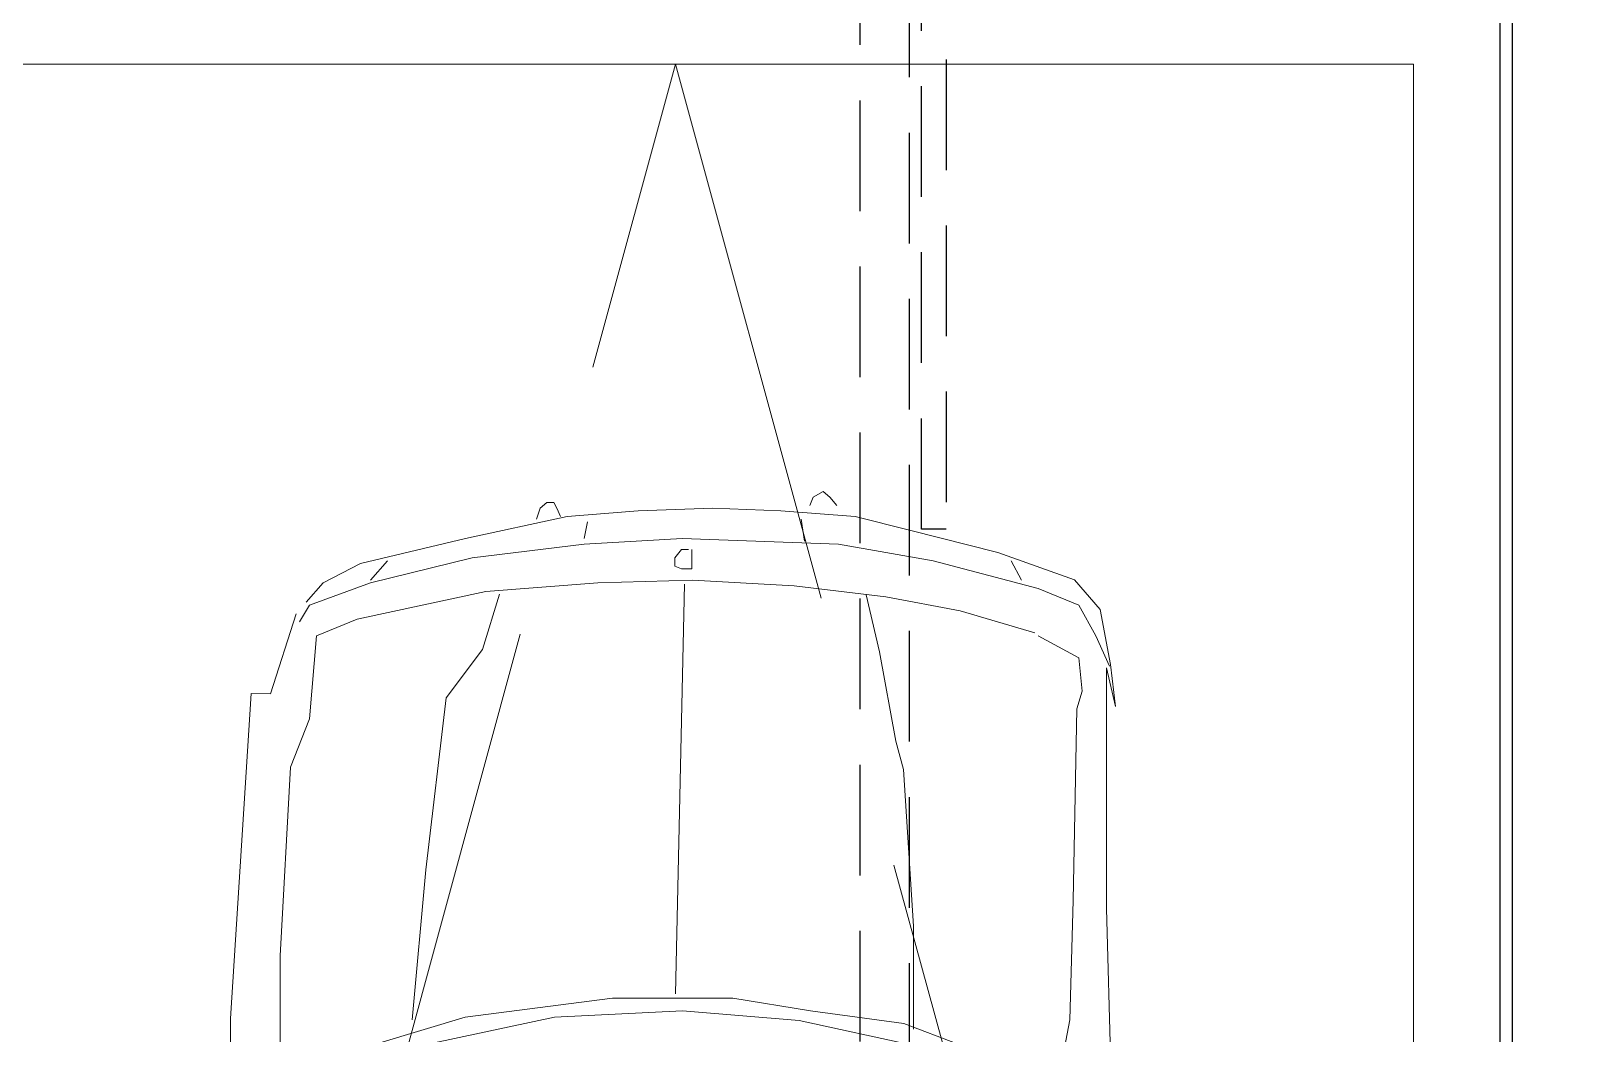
# Model space of a CAD drawing. Header units: metres. Extents: x 42 to 199, y -121 to 268.
# Drawn here: x 83.711 to 86.861, y -60.667 to -58.629 of the extents above; entities that cross this region are included whole.
import ezdxf

# ---------------------------------------------------------------- set-up
doc = ezdxf.new("R2010")
doc.units = ezdxf.units.M
doc.header["$LTSCALE"] = 0.3
doc.linetypes.add('( Hidden )', pattern=[0.375, 0.25, -0.125])
doc.linetypes.add('HIDDEN', pattern=[0.375, 0.25, -0.125])
doc.layers.get('0').update_dxf_attribs({"color": 8})
for name, color, linetype in [('A-ELEVATION 5', 8, 'Continuous'), ('A-Hidden-Above', 8, 'HIDDEN'), ('A-Wall-Full', 8, 'Continuous'), ('A-Wall-Plst', 8, 'Continuous')]:
    doc.layers.add(name, color=color, linetype=linetype)
doc.layers.add('A-Furniture', color=8, linetype='Continuous', lineweight=0)
doc.layers.add('DA HOUSE ARCH LAYOUT', color=8, linetype='Continuous', lineweight=9)

# ---------------------------------------------------------------- blocks, each defined once
blk = doc.blocks.new('car')
at = {"layer": 'A-Furniture'}
for p, q in [((32.8751, 18.9329), (32.8613, 18.9161)), ((32.8889, 18.9442), (32.8751, 18.9329)), ((32.9094, 18.9329), (32.8889, 18.9442)), ((32.9161, 18.9161), (32.9094, 18.9329)), ((32.8236, 18.8938), (32.975, 18.9051)), ((32.975, 18.9051), (33.113, 18.9106)), ((33.113, 18.9106), (33.2645, 18.9051)), ((33.2645, 18.9051), (33.4092, 18.8938)), ((33.4297, 18.9106), (33.4226, 18.8938)), ((33.4364, 18.9219), (33.4297, 18.9106)), ((33.4502, 18.9219), (33.4364, 18.9219)), ((33.464, 18.9106), (33.4502, 18.9219)), ((33.4711, 18.8883), (33.464, 18.9106)), ((32.7132, 18.8657), (32.8236, 18.8938)), ((32.9336, 18.8883), (32.9269, 18.8431)), ((33.3678, 18.8825), (33.3745, 18.8486)), ((33.4092, 18.8938), (33.6159, 18.8486)), ((32.5341, 18.8205), (32.7132, 18.8657)), ((32.8579, 18.8373), (33.175, 18.8486)), ((33.175, 18.8486), (33.3745, 18.8373)), ((33.6159, 18.8486), (33.8292, 18.7979)), ((32.3782, 18.7646), (32.5341, 18.8205)), ((32.6651, 18.8037), (32.8579, 18.8373)), ((33.1556, 18.8263), (33.1556, 18.7982)), ((33.1765, 18.8263), (33.1627, 18.8263)), ((33.1903, 18.8092), (33.1765, 18.8263)), ((33.1903, 18.7924), (33.1903, 18.8092)), ((33.3745, 18.8373), (33.6021, 18.8092)), ((33.6021, 18.8092), (33.8087, 18.7585)), ((32.4517, 18.7472), (32.6651, 18.8037)), ((32.5069, 18.8037), (32.486, 18.764)), ((33.1556, 18.7982), (33.1556, 18.7869)), ((33.1556, 18.7869), (33.1765, 18.7869)), ((33.1765, 18.7869), (33.1903, 18.7924)), ((33.774, 18.8037), (33.8087, 18.764)), ((33.8292, 18.7979), (33.9049, 18.7585)), ((32.3256, 18.7047), (32.3782, 18.7646)), ((32.3689, 18.7133), (32.4517, 18.7472)), ((32.7617, 18.7301), (32.9474, 18.7527)), ((32.9474, 18.7527), (33.1541, 18.764)), ((33.1541, 18.764), (33.3469, 18.7585)), ((33.1705, 18.756), (33.1888, 17.9232)), ((33.3469, 18.7585), (33.5744, 18.7414)), ((33.8087, 18.7585), (33.9325, 18.7133)), ((33.9049, 18.7585), (33.9392, 18.7191)), ((32.3346, 18.6513), (32.3689, 18.7133)), ((32.6102, 18.702), (32.7617, 18.7301)), ((32.8012, 18.7341), (32.7744, 18.6186)), ((33.5468, 18.7359), (33.5812, 18.6232)), ((33.5744, 18.7414), (33.8359, 18.6852)), ((33.9325, 18.7133), (33.953, 18.6794)), ((32.3047, 18.5929), (32.3256, 18.7047)), ((32.4584, 18.6568), (32.6102, 18.702)), ((33.8359, 18.6852), (33.9187, 18.6513)), ((33.9598, 18.6959), (34.012, 18.5331)), ((32.307, 18.5893), (32.3346, 18.6513)), ((32.4517, 18.6513), (32.3689, 18.6061)), ((33.9187, 18.6513), (33.9325, 18.4821)), ((32.7744, 18.6186), (32.7408, 18.4372)), ((33.5812, 18.6232), (33.6546, 18.5253)), ((32.2943, 18.5074), (32.3047, 18.5929)), ((32.3126, 18.5857), (32.2943, 18.5074)), ((32.3126, 18.0967), (32.3126, 18.5857)), ((32.3689, 18.6061), (32.3622, 18.5386)), ((32.3622, 18.5386), (32.3734, 18.5027)), ((33.6546, 18.5253), (33.696, 18.1755)), ((34.012, 18.5331), (34.0515, 18.5341)), ((34.0515, 18.5341), (34.0933, 17.8737)), ((32.3734, 18.5027), (32.3805, 18.1135)), ((33.9325, 18.4821), (33.9713, 18.3841)), ((32.7408, 18.4372), (32.7255, 18.3796)), ((32.7255, 18.3796), (32.7053, 18.0607)), ((33.9713, 18.3841), (33.9922, 18.0005)), ((33.696, 18.1755), (33.7237, 17.871)), ((32.3805, 18.1135), (32.3872, 17.871)), ((32.3021, 17.6935), (32.3126, 18.0967)), ((32.7053, 18.0607), (32.7053, 17.8517)), ((33.9922, 18.0005), (33.9922, 17.7693)), ((33.072, 17.9147), (32.9142, 17.889)), ((33.3167, 17.9147), (33.072, 17.9147)), ((33.6162, 17.8759), (33.3167, 17.9147)), ((32.3872, 17.871), (32.4148, 17.7298)), ((32.7247, 17.863), (32.5039, 17.779)), ((32.9377, 17.8694), (32.7012, 17.8178)), ((32.9142, 17.889), (32.7247, 17.863)), ((33.1746, 17.889), (32.9377, 17.8694)), ((33.4349, 17.8759), (33.1746, 17.889)), ((33.6796, 17.8242), (33.4349, 17.8759)), ((33.79, 17.8242), (33.6162, 17.8759)), ((34.0933, 17.8737), (34.0933, 17.6849))]:
    blk.add_line(p, q, dxfattribs=at)
blk = doc.blocks.new('zw$AFE9')
at = {"color": 8, "linetype": '( Hidden )', "ltscale": 15, "transparency": 33554559}
blk.add_lwpolyline([(5.5, 0), (0, 1.5), (5.5, 3)], dxfattribs=at)
at = {"color": 8, "transparency": 33554559}
blk.add_lwpolyline([(5.5, 3), (5.5, 0), (0, 0), (0, 3)], close=True, dxfattribs=at)
at = {"layer": 'A-ELEVATION 5', "xscale": -1, "rotation": 89.99999999999979}
blk.add_blockref('car', (19.813, 34.6888), dxfattribs=at)
blk = doc.blocks.new('SCREEN')
at = {"layer": 'A-Hidden-Above', "color": 8, "ltscale": 3}
for points in [[(185.4461, -181.6803), (185.3461, -181.7699), (185.3461, -152.8231), (185.446, -152.9231)], [(185.471, -159.4661), (185.471, -157.8366), (185.521, -157.8366), (185.521, -159.4661)]]:
    blk.add_lwpolyline(points, close=True, dxfattribs=at)
blk.add_lwpolyline([(209.756, -153.523), (209.756, -152.9231), (185.446, -152.9231), (185.446, -172.9831), (193.436, -172.9831), (193.436, -168.9831)], dxfattribs=at)
blk = doc.blocks.new('DA HOUSE ARCH LAYOUT')
at = {"layer": 'A-Wall-Full', "color": 8}
blk.add_lwpolyline([(-10.425, -3.745), (-10.625, -3.745), (-10.625, -3.975), (-4.285, -3.975), (-4.285, -3.745), (-10.195, -3.745), (-10.1949, 2.235), (-8.7949, 2.235), (-8.7949, 2.4662), (-10.1949, 2.4662), (-10.1949, 6.075), (-8.7949, 6.075), (-8.7949, 6.305), (-10.1948, 6.305), (-10.1948, 8.155), (-10.4247, 8.155)], close=True, dxfattribs=at)
at = {"layer": 'A-Wall-Plst', "color": 8}
blk.add_lwpolyline([(-13.4449, 5.8667), (-13.4449, 2.985), (-14.2472, 2.985), (-14.2472, 2.215), (-14.1072, 2.215), (-14.1072, 2.795), (-13.4449, 2.795), (-13.4449, 2.215), (-10.4499, 2.215), (-10.45, -3.72)], dxfattribs=at)
at = {"layer": 'A-Furniture', "color": 8, "rotation": 270}
blk.add_blockref('zw$AFE9', (-13.625, 1.932), dxfattribs=at)
at = {"layer": 'A-Hidden-Above', "color": 8, "ltscale": 0.25}
blk.add_blockref('SCREEN', (-197.0961, 160.4531), dxfattribs=at)

msp = doc.modelspace()

# ---------------------------------------------------------------- block references
at = {"layer": 'DA HOUSE ARCH LAYOUT'}
msp.add_blockref('DA HOUSE ARCH LAYOUT', (97.1462, -60.628), dxfattribs=at)

doc.saveas('drawing.dxf')
